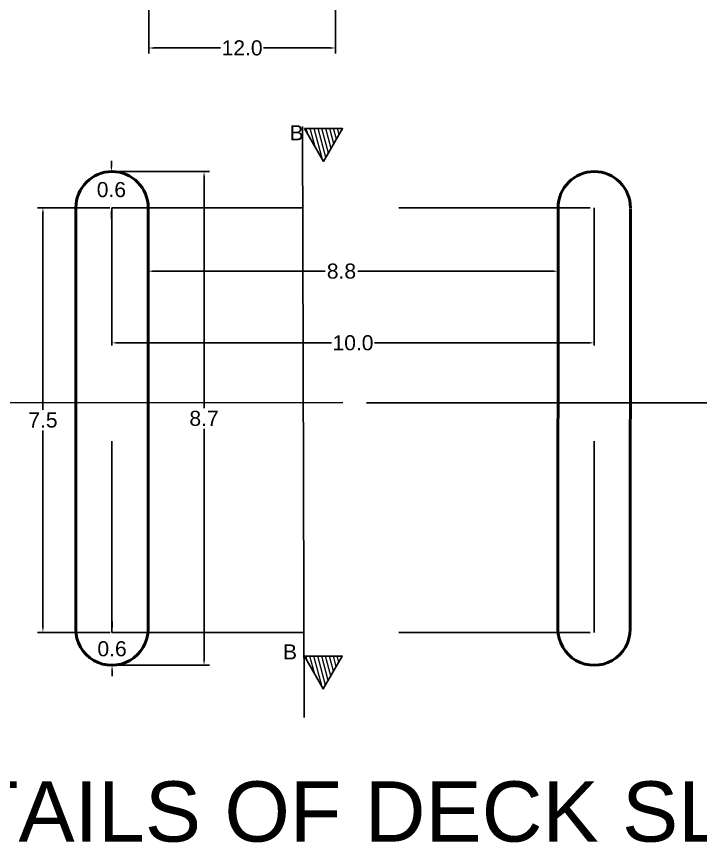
# Model space of a CAD drawing. Header units: millimetres. Extents: x -83 to 417, y 47 to 139.
# Drawn here: x 177.52 to 200.21, y 93 to 120.41 of the extents above; entities that cross this region are included whole.
import ezdxf

# ---------------------------------------------------------------- set-up
doc = ezdxf.new("R2010")
doc.units = ezdxf.units.MM
doc.header["$PDMODE"] = 3
doc.header["$PDSIZE"] = -0.7
doc.linetypes.add('DASHED2', pattern=[9.525, 6.35, -3.175])
doc.layers.add('kacha rasta', color=7, linetype='Continuous')
doc.styles.add('.1', font='arial.ttf', dxfattribs={"height": 0.1})
doc.styles.get("Standard").update_dxf_attribs({"font": 'Arial'})
doc.dimstyles.get("Standard").update_dxf_attribs({"dimtxt": 0.5, "dimasz": 0.18, "dimexe": 0.18, "dimexo": 0.0625, "dimgap": 0.09, "dimtad": 0, "dimtih": 1, "dimtoh": 1, "dimdec": 1, "dimzin": 0, "dimdsep": 46, "dimtxsty": 'Standard', "dimcen": 0.09, "dimadec": 0, "dimazin": 0, "dimtfac": 1, "dimtdec": 1, "dimtofl": 0, "dimtmove": 0, "dimatfit": 3, "dimfxl": 1, "dimtolj": 1, "dimtzin": 0, "dimarcsym": 0})

# ---------------------------------------------------------------- blocks, each defined once
blk = doc.blocks.new('*D152')
at = {"layer": 'Defpoints', "color": 0, "linetype": 'Continuous', "transparency": 16777216}
for p in [(181.888, 114.048), (195.488, 114.068), (195.488, 111.962)]:
    blk.add_point(p, dxfattribs=at)
at = {"layer": 'kacha rasta', "color": 0, "linetype": 'Continuous', "lineweight": -2, "transparency": 16777216}
for p, q in [((181.888, 113.985), (181.888, 111.782)), ((195.488, 114.005), (195.488, 111.782)), ((182.068, 111.962), (187.754, 111.962)), ((195.308, 111.962), (188.846, 111.962))]:
    blk.add_line(p, q, dxfattribs=at)
at = {"layer": 'kacha rasta', "color": 0, "linetype": 'Continuous', "transparency": 16777216}
for points in [[(182.068, 111.992), (182.068, 111.932), (181.888, 111.962)], [(195.308, 111.992), (195.308, 111.932), (195.488, 111.962)]]:
    blk.add_solid(points, dxfattribs=at)
at = {"layer": 'kacha rasta', "color": 0, "linetype": 'Continuous', "transparency": 16777216, "insert": (188.3, 111.962), "char_height": 0.5, "attachment_point": 5}
blk.add_mtext('\\A1;8.8', dxfattribs=at)
blk = doc.blocks.new('*D153')
at = {"layer": 'Defpoints', "color": 0, "linetype": 'Continuous', "transparency": 16777216}
for p in [(180.682, 114.067), (178.395, 99.973), (180.688, 99.973)]:
    blk.add_point(p, dxfattribs=at)
at = {"layer": 'kacha rasta', "color": 0, "linetype": 'Continuous', "lineweight": -2, "transparency": 16777216}
for p, q in [((180.619, 114.067), (178.215, 114.067)), ((178.395, 113.887), (178.395, 107.364)), ((178.395, 100.153), (178.395, 106.676)), ((180.626, 99.973), (178.215, 99.973))]:
    blk.add_line(p, q, dxfattribs=at)
at = {"layer": 'kacha rasta', "color": 0, "linetype": 'Continuous', "transparency": 16777216}
for points in [[(178.365, 113.887), (178.425, 113.887), (178.395, 114.067)], [(178.365, 100.153), (178.425, 100.153), (178.395, 99.973)]]:
    blk.add_solid(points, dxfattribs=at)
at = {"layer": 'kacha rasta', "color": 0, "linetype": 'Continuous', "transparency": 16777216, "insert": (178.395, 107.02), "char_height": 0.5, "attachment_point": 5}
blk.add_mtext('\\A1;7.5', dxfattribs=at)
blk = doc.blocks.new('*D208')
at = {"color": 0, "lineweight": -2, "transparency": 16777216}
for p, q in [((181.903, 121.541), (181.903, 119.19)), ((188.103, 121.541), (188.103, 119.19)), ((182.083, 119.37), (184.288, 119.37)), ((187.923, 119.37), (185.718, 119.37))]:
    blk.add_line(p, q, dxfattribs=at)
at = {"color": 0, "transparency": 16777216}
for points in [[(182.083, 119.4), (182.083, 119.34), (181.903, 119.37)], [(187.923, 119.4), (187.923, 119.34), (188.103, 119.37)]]:
    blk.add_solid(points, dxfattribs=at)
at = {"layer": 'Defpoints', "color": 0, "transparency": 16777216}
for p in [(181.903, 121.604), (188.103, 121.604), (188.103, 119.37)]:
    blk.add_point(p, dxfattribs=at)
at = {"color": 0, "lineweight": 0, "transparency": 16777216, "insert": (185.003, 119.37), "char_height": 0.5, "attachment_point": 5}
blk.add_mtext('\\A1;12.0', dxfattribs=at)
blk = doc.blocks.new('*D218')
at = {"layer": 'Defpoints', "color": 0, "linetype": 'Continuous', "transparency": 16777216}
for p in [(180.666, 115.267), (180.689, 115.267), (180.682, 114.067)]:
    blk.add_point(p, dxfattribs=at)
at = {"layer": 'kacha rasta', "color": 0, "linetype": 'Continuous', "lineweight": -2, "transparency": 16777216}
for p, q in [((180.666, 115.447), (180.666, 115.627)), ((180.626, 115.267), (180.486, 115.267)), ((180.619, 114.067), (180.486, 114.067)), ((180.666, 113.887), (180.666, 113.707))]:
    blk.add_line(p, q, dxfattribs=at)
at = {"layer": 'kacha rasta', "color": 0, "linetype": 'Continuous', "transparency": 16777216}
for points in [[(180.636, 115.447), (180.696, 115.447), (180.666, 115.267)], [(180.636, 113.887), (180.696, 113.887), (180.666, 114.067)]]:
    blk.add_solid(points, dxfattribs=at)
at = {"layer": 'kacha rasta', "color": 0, "linetype": 'Continuous', "transparency": 16777216, "insert": (180.666, 114.667), "char_height": 0.5, "attachment_point": 5}
blk.add_mtext('\\A1;0.6', dxfattribs=at)
blk = doc.blocks.new('*D219')
at = {"color": 0, "lineweight": -2, "transparency": 16777216}
for p, q in [((180.688, 100.153), (180.688, 100.333)), ((180.626, 99.973), (180.508, 99.973)), ((180.688, 98.703), (180.688, 98.523)), ((180.744, 98.883), (180.868, 98.883))]:
    blk.add_line(p, q, dxfattribs=at)
at = {"color": 0, "transparency": 16777216}
for points in [[(180.658, 100.153), (180.718, 100.153), (180.688, 99.973)], [(180.658, 98.703), (180.718, 98.703), (180.688, 98.883)]]:
    blk.add_solid(points, dxfattribs=at)
at = {"layer": 'Defpoints', "color": 0, "transparency": 16777216}
for p in [(180.688, 99.973), (180.688, 99.973), (180.682, 98.883)]:
    blk.add_point(p, dxfattribs=at)
at = {"color": 0, "transparency": 16777216, "insert": (180.688, 99.428), "char_height": 0.5, "attachment_point": 5}
blk.add_mtext('\\A1;0.6', dxfattribs=at)
blk = doc.blocks.new('*D220')
at = {"color": 0, "lineweight": -2, "transparency": 16777216}
for p, q in [((180.728, 115.267), (183.92, 115.267)), ((183.74, 115.087), (183.74, 107.42)), ((183.74, 99.063), (183.74, 106.73)), ((180.751, 98.883), (183.92, 98.883))]:
    blk.add_line(p, q, dxfattribs=at)
at = {"color": 0, "transparency": 16777216}
for points in [[(183.71, 115.087), (183.77, 115.087), (183.74, 115.267)], [(183.71, 99.063), (183.77, 99.063), (183.74, 98.883)]]:
    blk.add_solid(points, dxfattribs=at)
at = {"layer": 'Defpoints', "color": 0, "transparency": 16777216}
for p in [(180.666, 115.267), (180.688, 98.883), (183.74, 98.883)]:
    blk.add_point(p, dxfattribs=at)
at = {"color": 0, "transparency": 16777216, "insert": (183.74, 107.075), "char_height": 0.5, "attachment_point": 5}
blk.add_mtext('\\A1;8.7', dxfattribs=at)
blk = doc.blocks.new('*D221')
at = {"color": 0, "lineweight": -2, "transparency": 16777216}
for p, q in [((180.682, 109.54), (180.682, 109.763)), ((196.682, 109.54), (196.682, 109.763)), ((180.862, 109.583), (187.967, 109.583)), ((196.502, 109.583), (189.397, 109.583))]:
    blk.add_line(p, q, dxfattribs=at)
at = {"color": 0, "transparency": 16777216}
for points in [[(180.862, 109.613), (180.862, 109.553), (180.682, 109.583)], [(196.502, 109.613), (196.502, 109.553), (196.682, 109.583)]]:
    blk.add_solid(points, dxfattribs=at)
at = {"layer": 'Defpoints', "color": 0, "transparency": 16777216}
for p in [(180.682, 109.477), (196.682, 109.583), (196.682, 109.477)]:
    blk.add_point(p, dxfattribs=at)
at = {"color": 0, "transparency": 16777216, "insert": (188.682, 109.583), "char_height": 0.5, "attachment_point": 5}
blk.add_mtext('\\A1;10.0', dxfattribs=at)

msp = doc.modelspace()

# ---------------------------------------------------------------- hatches: boundary and pattern name
at = {"lineweight": 5}
h = msp.add_hatch(dxfattribs=at)
h.set_pattern_fill('ANSI31', color=1, angle=59.99938, style=0)
h.set_pattern_definition([(104.99938, (198.69673, -320.57767), (-0.12074108, -0.032351074), [])])
h.paths.add_polyline_path([(188.3345, 116.6927), (187.0763, 116.6928), (187.7054, 115.6031)])
h = msp.add_hatch(dxfattribs=at)
h.set_pattern_fill('ANSI31', color=1, angle=59.99938, style=0)
h.set_pattern_definition([(104.99938, (198.68895, -338.08402), (-0.12074108, -0.032351074), [])])
h.paths.add_polyline_path([(188.3268, 99.1864), (187.0685, 99.1864), (187.6976, 98.0967)])

# ---------------------------------------------------------------- linework, layer by layer
at = {"color": 1, "linetype": 'DASHED2', "lineweight": 30, "ltscale": 5}
for p, q in [((187.06, 97.1446), (187.0103, 116.7615)), ((173.3225, 107.5956), (188.3481, 107.5987)), ((189.13, 107.5957), (204.2339, 107.5988))]:
    msp.add_line(p, q, dxfattribs=at)
at = {"color": 0, "lineweight": 30}
for points in [[(187.0763, 116.6928), (187.7054, 115.6031), (188.3345, 116.6927)], [(187.0685, 99.1864), (187.6976, 98.0967), (188.3268, 99.1864)]]:
    msp.add_lwpolyline(points, close=True, dxfattribs=at)
at = {"lineweight": 50}
for centre, start, end in [((180.688, 114.0673), 359.9743, 179.9743), ((196.688, 114.0673), 359.9743, 179.9743), ((180.6817, 100.0828), 179.9743, 359.9743), ((196.6817, 100.0828), 179.9743, 359.9743)]:
    msp.add_arc(centre, 1.2, start, end, dxfattribs=at)
at = {"layer": 'kacha rasta', "linetype": 'Continuous', "lineweight": 50}
for p, q in [((179.4817, 100.0834), (179.488, 114.0678)), ((181.8816, 100.0633), (181.8878, 114.0477)), ((195.4817, 100.0834), (195.488, 114.0678)), ((197.8816, 100.0633), (197.8878, 114.0477))]:
    msp.add_line(p, q, dxfattribs=at)
at = {"layer": 'kacha rasta', "color": 6, "linetype": 'DASHED2', "lineweight": 30}
for p, q in [((180.6817, 99.9726), (180.6817, 114.0673)), ((180.6817, 114.0673), (196.6817, 114.0673)), ((196.6817, 99.9726), (196.6817, 114.0673)), ((180.6817, 99.9726), (196.6817, 99.9726))]:
    msp.add_line(p, q, dxfattribs=at)

# ---------------------------------------------------------------- texts
at = {"color": 0, "lineweight": 30, "char_height": 0.5, "width": 0.201188, "attachment_point": 1, "style": '.1'}
for insert in [(186.5766, 116.8061), (186.3595, 99.5768)]:
    msp.add_mtext('B', dxfattribs=dict(at, insert=insert))
at = {"color": 6, "lineweight": 0, "insert": (171.9962, 95.03), "char_height": 2, "width": 56.526141, "attachment_point": 1, "style": '.1'}
msp.add_mtext('{\\C1;DETAILS OF DECK SLAB}', dxfattribs=at)

# ---------------------------------------------------------------- dimensions: what is measured, and where the dimension line sits
at = {"color": 6, "lineweight": 0}
dim = msp.add_linear_dim(base=(188.1029, 119.3704), p1=(181.9029, 121.6035), p2=(188.1029, 121.6035), text='12.0', dimstyle='Standard', dxfattribs=at)
dim.commit()
dim.dimension.update_dxf_attribs({"geometry": '*D208', "text_midpoint": (185.0029, 119.3704)})
for base, p1, p2, text, picture, middle in [((183.7401, 98.8828), (180.6657, 115.2673), (180.688, 98.8828), '8.7', '*D220', (183.7401, 107.0751)), ((180.688, 99.9726), (180.6817, 98.8828), (180.688, 99.9726), '0.6', '*D219', (180.688, 99.4277))]:
    dim = msp.add_linear_dim(base=base, p1=p1, p2=p2, angle=90, text=text, dimstyle='Standard')
    dim.commit()
    dim.dimension.update_dxf_attribs({"geometry": picture, "text_midpoint": middle})
dim = msp.add_linear_dim(base=(196.6817, 109.5828), p1=(180.6817, 109.4774), p2=(196.6817, 109.4774), text='10.0', dimstyle='Standard')
dim.commit()
dim.dimension.update_dxf_attribs({"geometry": '*D221', "text_midpoint": (188.6817, 109.5828)})
at = {"layer": 'kacha rasta', "linetype": 'Continuous'}
for base, p2, text, picture, middle in [((180.6657, 115.2673), (180.6885, 115.2673), '0.6', '*D218', (180.6657, 114.6673)), ((178.395, 99.9726), (180.688, 99.9726), '7.5', '*D153', (178.395, 107.0199))]:
    dim = msp.add_linear_dim(base=base, p1=(180.6817, 114.0673), p2=p2, angle=90, text=text, dimstyle='Standard', dxfattribs=at)
    dim.commit()
    dim.dimension.update_dxf_attribs({"geometry": picture, "text_midpoint": middle})
dim = msp.add_linear_dim(base=(195.488, 111.9619), p1=(181.8878, 114.0477), p2=(195.488, 114.0678), text='8.8', dimstyle='Standard', dxfattribs=at)
dim.commit()
dim.dimension.update_dxf_attribs({"geometry": '*D152', "text_midpoint": (188.2997, 111.9619), "dimtype": 160})

doc.saveas('drawing.dxf')
